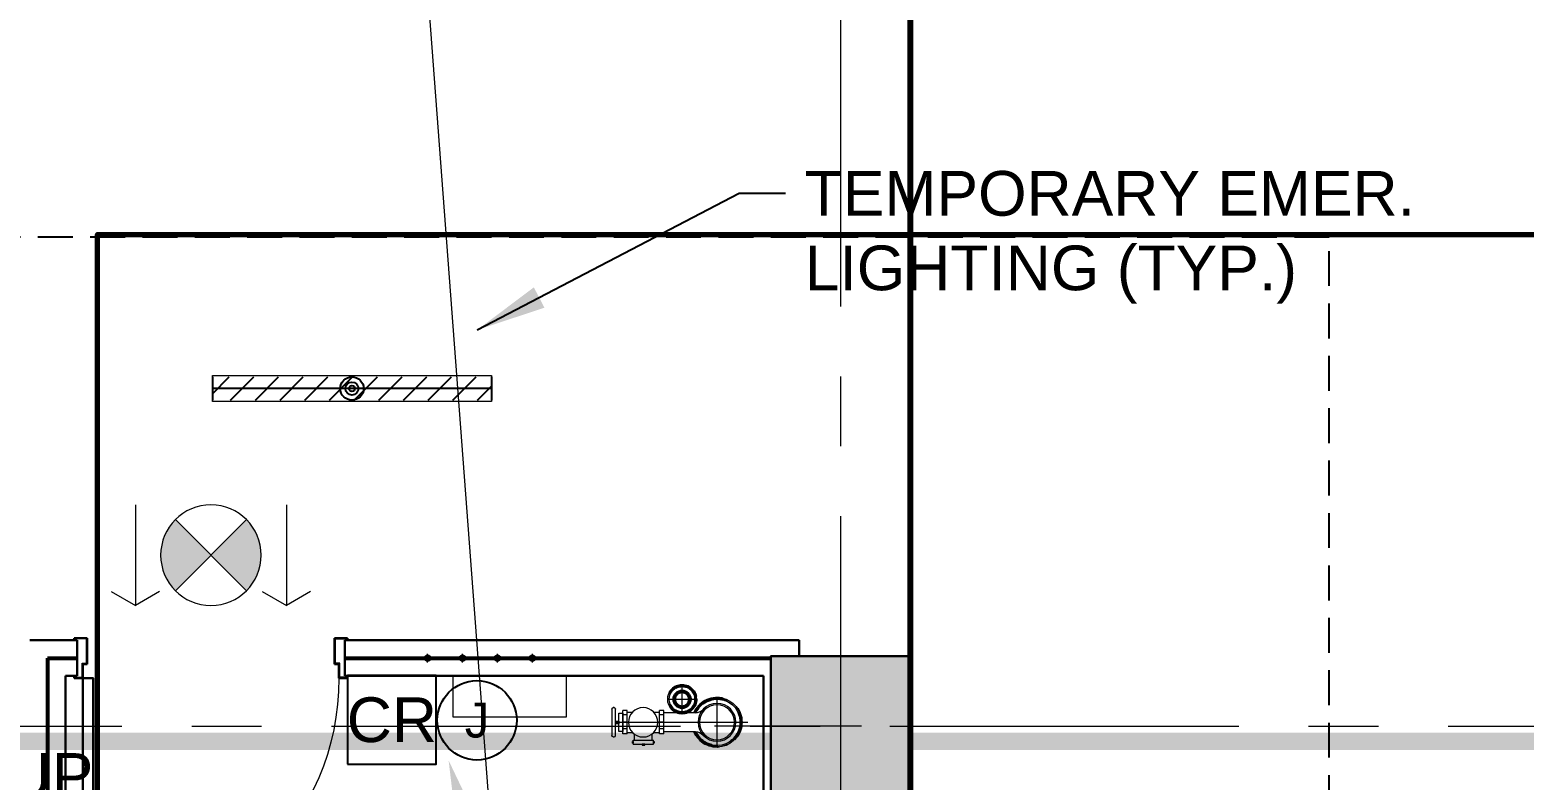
# Model space of a CAD drawing. Header units: inches. Extents: x -26500 to 0, y -3347 to 2257.
# Drawn here: x -23360.4 to -23103.5, y 1011.9 to 1140.7 of the extents above; entities that cross this region are included whole.
import ezdxf
from ezdxf import colors
from ezdxf.entities.mleader import LeaderData, LeaderLine
from ezdxf.enums import TextEntityAlignment as Align
from ezdxf.math import Vec2, Vec3

# ---------------------------------------------------------------- set-up
doc = ezdxf.new("R2010")
doc.units = ezdxf.units.IN
doc.header["$LTSCALE"] = 48
doc.header["$MEASUREMENT"] = 0
for name, pattern in [('A104$0$CENTER', [2, 1.25, -0.25, 0.25, -0.25]), ('DASHED2', [0.375, 0.25, -0.125]), ('NB - 5th floor_plan$0$HIDDEN2', [0.1875, 0.125, -0.0625])]:
    doc.linetypes.add(name, pattern=pattern)
for name, color, linetype in [('A-Detl-Iden', 3, 'Continuous'), ('A104$0$A-ANNO-PATT-1-12', 8, 'Continuous'), ('A104$0$A-AREA-IDEN', 8, 'Continuous'), ('A104$0$A-DOOR', 8, 'Continuous'), ('A104$0$A-DOOR-FRAM', 8, 'Continuous'), ('A104$0$A-FLOR-SLEEVE', 8, 'Continuous'), ('A104$0$A-FLOR-SPRK', 8, 'Continuous'), ('A104$0$A-GRID-COLS', 8, 'Continuous'), ('A104$0$A-GRID-GRDP0-15', 8, 'Continuous'), ('A104$0$A-WALL-FULL-INTR', 8, 'Continuous'), ('A104$0$bc104 - A-WALL-FIRE', 8, 'Continuous'), ('A104$0$E-RISER-SLEEVE', 8, 'Continuous'), ('A604$0$A-COLS-COL1-12', 8, 'Continuous'), ('A604$0$A-FLOR-SLEEVE', 8, 'Continuous'), ('A604$0$br604_br604 - E-Lite', 3, 'Continuous'), ('A604$0$Level 36', 8, 'Continuous'), ('ANNTEXT', 6, 'Continuous'), ('E-FIRE', 234, 'Continuous'), ('E-Lite', 53, 'Continuous'), ('E-Lite-Emer', 13, 'Continuous'), ('E-Powr-Devc', 233, 'Continuous'), ('E-Powr-Devc @ 96', 233, 'Continuous'), ('E-TEXT', 6, 'Continuous'), ('NB - 5th floor_plan$0$STCCOLS1', 1, 'NB - 5th floor_plan$0$HIDDEN2'), ('NB - 5th floor_plan$0$STDROPS', 1, 'NB - 5th floor_plan$0$HIDDEN2'), ('NB - 5th floor_plan$0$STPJ', 1, 'NB - 5th floor_plan$0$HIDDEN2'), ('NB - 5th floor_plan$0$STWETSTACK', 1, 'NB - 5th floor_plan$0$HIDDEN2'), ('XREF', 7, 'Continuous')]:
    doc.layers.add(name, color=color, linetype=linetype)
doc.layers.add('E-Fire-Covr', color=240, linetype='Continuous', lineweight=70, plot=False)
doc.styles.add('M08', font='arial.ttf', dxfattribs={"height": 7.68})
doc.styles.add('MAMEP ANNO', font='arial.ttf', dxfattribs={"height": 0.101562})
doc.styles.get("Standard").update_dxf_attribs({"font": 'simplex.shx'})
doc.dimstyles.get("Standard").update_dxf_attribs({"dimtxt": 0.18, "dimasz": 0.125, "dimexe": 0.18, "dimexo": 0.0625, "dimgap": 0.09, "dimtad": 0, "dimtih": 1, "dimtoh": 1, "dimdec": 4, "dimzin": 0, "dimdsep": 46, "dimtxsty": 'Standard', "dimcen": 0.09, "dimadec": 0, "dimazin": 0, "dimtfac": 1, "dimtdec": 4, "dimtofl": 0, "dimtmove": 0, "dimatfit": 3, "dimfxl": 1, "dimtolj": 1, "dimtzin": 0, "dimarcsym": 0})

# ---------------------------------------------------------------- blocks, each defined once
blk = doc.blocks.new('A104')
at = {"layer": 'A104$0$A-ANNO-PATT-1-12', "lineweight": 30}
blk.add_solid([(-23209.0239, 1009.1697, 0), (-23209.0239, 1033.1697, 0), (-23233.0239, 1009.1697, 0), (-23233.0239, 1033.1697, 0)], dxfattribs=at)
at = {"layer": 'A104$0$A-AREA-IDEN', "lineweight": 0, "elevation": 0.2066, "flags": 128}
blk.add_lwpolyline([(-23342.5379, 1325.3785), (-23305.4204, 1325.3785), (-23278.459, 967.614)], dxfattribs=at)
at = {"layer": 'A104$0$A-DOOR', "lineweight": 0, "extrusion": (0, 0, -1)}
blk.add_arc((23351.273, 1029.4198), 44, 180, 270, dxfattribs=at)
at = {"layer": 'A104$0$A-DOOR', "lineweight": 30}
blk.add_3dface([(-23351.273, 985.4198), (-23349.523, 985.4198), (-23349.523, 1029.4198), (-23351.273, 1029.4198)], dxfattribs=at)
at = {"layer": 'A104$0$A-DOOR-FRAM', "lineweight": 30}
for p, q in [((-23350.5221, 1036.2947), (-23352.7736, 1036.2947)), ((-23352.7736, 1036.2947), (-23352.7736, 1035.9197)), ((-23350.5221, 1031.8419), (-23350.5221, 1036.2947)), ((-23308.0231, 1036.2947), (-23305.7717, 1036.2947)), ((-23308.0231, 1031.8419), (-23308.0231, 1036.2947)), ((-23305.7717, 1036.2947), (-23305.7717, 1035.9197)), ((-23351.2726, 1029.4197), (-23351.2726, 1031.8419)), ((-23351.2726, 1031.8419), (-23350.5221, 1031.8419)), ((-23307.2726, 1031.8419), (-23308.0231, 1031.8419)), ((-23307.2726, 1029.4197), (-23307.2726, 1031.8419)), ((-23352.7736, 1029.4197), (-23352.7736, 1029.7947)), ((-23352.7736, 1029.4197), (-23351.2726, 1029.4197)), ((-23305.7717, 1029.4197), (-23307.2726, 1029.4197)), ((-23305.7717, 1029.4197), (-23305.7717, 1029.7947))]:
    blk.add_line(p, q, dxfattribs=at)
at = {"layer": 'A104$0$A-DOOR-FRAM', "lineweight": 13}
for p, q in [((-23352.6235, 1035.9197), (-23352.7736, 1035.9197)), ((-23350.6722, 1036.1446), (-23352.6235, 1036.1446)), ((-23352.6235, 1036.1446), (-23352.6235, 1035.9197)), ((-23350.6722, 1031.992), (-23350.6722, 1036.1446)), ((-23307.873, 1031.992), (-23307.873, 1036.1446)), ((-23307.873, 1036.1446), (-23305.9218, 1036.1446)), ((-23305.9218, 1036.1446), (-23305.9218, 1035.9197)), ((-23305.9218, 1035.9197), (-23305.7717, 1035.9197)), ((-23351.4227, 1029.5698), (-23351.4227, 1031.992)), ((-23351.4227, 1031.992), (-23350.6722, 1031.992)), ((-23307.1225, 1031.992), (-23307.873, 1031.992)), ((-23307.1225, 1029.5698), (-23307.1225, 1031.992)), ((-23352.7736, 1029.7947), (-23352.6235, 1029.7947)), ((-23352.6235, 1029.5698), (-23352.6235, 1029.7947)), ((-23352.6235, 1029.5698), (-23351.4227, 1029.5698)), ((-23305.9218, 1029.5698), (-23307.1225, 1029.5698)), ((-23305.7717, 1029.7947), (-23305.9218, 1029.7947)), ((-23305.9218, 1029.5698), (-23305.9218, 1029.7947))]:
    blk.add_line(p, q, dxfattribs=at)
at = {"layer": 'A104$0$A-FLOR-SLEEVE', "lineweight": 13}
for radius in [2.4766, 2.2266]:
    blk.add_circle((-23248.2736, 1025.7947), radius, dxfattribs=at)
at = {"layer": 'A104$0$A-FLOR-SLEEVE', "lineweight": 13, "extrusion": (0, 0, -1)}
for radius, start, end in [(4.25, 22.479506, 337.520494), (4, 23.969482, 336.030518)]:
    blk.add_arc((23242.2736, 1021.845), radius, start, end, dxfattribs=at)
at = {"layer": 'A104$0$A-FLOR-SPRK', "lineweight": 0}
for p, q in [((-23248.2736, 1023.318), (-23248.2736, 1028.2713)), ((-23250.7503, 1025.7947), (-23245.797, 1025.7947)), ((-23242.2736, 1026.1754), (-23242.2736, 1021.845)), ((-23259.6585, 1021.845), (-23242.2736, 1021.845)), ((-23242.2736, 1021.845), (-23236.985, 1021.845)), ((-23242.2736, 1021.845), (-23242.2736, 1017.5146))]:
    blk.add_line(p, q, dxfattribs=at)
at = {"layer": 'A104$0$A-FLOR-SPRK', "lineweight": 13}
for p, q in [((-23258.4719, 1019.846), (-23258.4719, 1023.868)), ((-23257.7219, 1023.845), (-23258.4719, 1023.845)), ((-23257.7407, 1023.1134), (-23258.4719, 1023.1134)), ((-23257.7219, 1019.845), (-23257.7219, 1023.845)), ((-23257.7219, 1023.595), (-23256.7822, 1023.595)), ((-23253.1902, 1023.595), (-23252.1793, 1023.595)), ((-23252.1793, 1019.846), (-23252.1793, 1023.868)), ((-23251.4293, 1023.845), (-23252.1793, 1023.845)), ((-23251.4481, 1023.1134), (-23252.1793, 1023.1134)), ((-23251.4293, 1019.845), (-23251.4293, 1023.845)), ((-23245.9618, 1023.47), (-23251.4293, 1023.47)), ((-23257.7407, 1020.6927), (-23258.4907, 1020.6927)), ((-23257.7407, 1021.8418), (-23258.4719, 1021.8418)), ((-23257.7219, 1020.6927), (-23258.4719, 1020.6927)), ((-23257.7219, 1019.845), (-23258.4719, 1019.845)), ((-23257.7219, 1020.095), (-23256.7822, 1020.095)), ((-23256.4307, 1018.7569), (-23256.4307, 1019.7618)), ((-23253.4307, 1018.7569), (-23253.4307, 1019.8667)), ((-23253.164, 1020.095), (-23252.1793, 1020.095)), ((-23251.4481, 1020.6927), (-23252.1981, 1020.6927)), ((-23251.4481, 1021.8418), (-23252.1793, 1021.8418)), ((-23251.4293, 1020.6927), (-23252.1793, 1020.6927)), ((-23251.4293, 1019.845), (-23252.1793, 1019.845)), ((-23245.9618, 1020.22), (-23251.4293, 1020.22)), ((-23256.6807, 1018.7569), (-23253.1807, 1018.7569)), ((-23256.6807, 1018.0821), (-23256.6807, 1018.7569)), ((-23256.6807, 1018.0821), (-23253.1807, 1018.0821)), ((-23253.1807, 1018.0821), (-23253.1807, 1018.7569))]:
    blk.add_line(p, q, dxfattribs=at)
at = {"layer": 'A104$0$A-FLOR-SPRK', "lineweight": 13, "flags": 128}
for points in [[(-23260.3522, 1024.1024), (-23260.3522, 1019.5921)], [(-23259.9467, 1024.3524), (-23260.1022, 1024.3524)], [(-23259.6967, 1019.5921), (-23259.6967, 1024.1024)], [(-23260.1022, 1019.3421), (-23259.9467, 1019.3421)]]:
    blk.add_lwpolyline(points, dxfattribs=at)
at = {"layer": 'A104$0$A-FLOR-SPRK', "lineweight": 30}
for radius in [1.4766, 1.2266]:
    blk.add_circle((-23248.2736, 1025.7947), radius, dxfattribs=at)
at = {"layer": 'A104$0$A-FLOR-SPRK', "lineweight": 13, "extrusion": (0, 0, -1)}
for radius in [3.25, 3]:
    blk.add_circle((23242.2736, 1021.845), radius, dxfattribs=at)
for centre, radius, start, end in [((23260.1022, 1024.1024), 0.25, 0, 90), ((23259.9467, 1024.1024), 0.25, 90, 180), ((23246.014, 1018.3531), 1.8674, 91.602858, 136.282189), ((23260.1022, 1019.5921), 0.25, 270, 0)]:
    blk.add_arc(centre, radius, start, end, dxfattribs=at)
at = {"layer": 'A104$0$A-FLOR-SPRK', "lineweight": 13}
for centre, radius, start, end in [((-23246.014, 1025.3369), 1.8674, 271.602858, 316.282189), ((-23259.9467, 1019.5921), 0.25, 270, 0)]:
    blk.add_arc(centre, radius, start, end, dxfattribs=at)
at = {"layer": 'A104$0$A-FLOR-SPRK', "lineweight": 13, "extrusion": (0, 0, -1)}
blk.add_ellipse((-23254.9731, 1021.8341), major_axis=(0, -2.5198), ratio=0.99998918, dxfattribs=at)
at = {"layer": 'A104$0$A-FLOR-SPRK', "lineweight": 0}
for points in [[(-23268.1362, 1029.7947), (-23287.6706, 1029.7947), (-23287.6706, 1022.7527), (-23268.1362, 1022.7527)], [(-23265.4466, 1029.7947), (-23265.4466, 1029.7947), (-23265.4466, 1029.7947)]]:
    blk.add_3dface(points, dxfattribs=at)
at = {"layer": 'A104$0$A-FLOR-SPRK', "lineweight": 13}
for points in [[(-23258.469, 1020.2821), (-23259.156, 1020.2821), (-23259.156, 1023.4175), (-23258.469, 1023.4175)], [(-23259.156, 1021.5965), (-23259.6864, 1021.5965), (-23259.6864, 1022.0427), (-23259.156, 1022.0427)], [(-23256.7998, 1018.2734), (-23256.7998, 1018.5513), (-23256.6807, 1018.5513), (-23256.6807, 1018.2734)], [(-23255.1368, 1018.0821), (-23255.1368, 1017.9293), (-23254.6999, 1017.9293), (-23254.6999, 1018.0821)], [(-23253.1807, 1018.2734), (-23253.1807, 1018.5513), (-23253.0616, 1018.5513), (-23253.0616, 1018.2734)]]:
    blk.add_3dface(points, dxfattribs=at)
at = {"layer": 'A104$0$A-GRID-COLS', "lineweight": 0}
blk.add_line((-23217.4113, 1021.1697), (-23242.7081, 1021.1697), dxfattribs=at)
at = {"layer": 'A104$0$A-GRID-GRDP0-15', "linetype": 'A104$0$CENTER', "lineweight": 0}
for p, q in [((-23221.0236, 2113.2362), (-23221.0236, -676.9055)), ((-23884.5631, 1021.1697), (-20452.7577, 1021.1697))]:
    blk.add_line(p, q, dxfattribs=at)
at = {"layer": 'A104$0$A-WALL-FULL-INTR', "lineweight": 30}
for p, q in [((-23360.3986, 1035.9197), (-23352.2736, 1035.9197)), ((-23352.2736, 1035.9197), (-23352.2736, 1029.7947)), ((-23306.2717, 1035.9197), (-23306.2716, 1029.7947)), ((-23306.2717, 1035.9197), (-23228.1486, 1035.9197)), ((-23228.1486, 1035.9197), (-23228.1486, 1033.1697)), ((-23354.2736, 1029.7947), (-23354.2736, 807.7948)), ((-23354.2736, 1029.7947), (-23352.2736, 1029.7947)), ((-23306.2717, 1029.7947), (-23234.2736, 1029.7947)), ((-23234.2736, 1029.7947), (-23234.2736, 807.7947))]:
    blk.add_line(p, q, dxfattribs=at)
at = {"layer": 'A104$0$bc104 - A-WALL-FIRE', "lineweight": 53}
for p, q in [((-23357.3361, 1032.852), (-23352.2736, 1032.852)), ((-23357.3361, 1032.852), (-23357.3361, 805.9368)), ((-23306.1717, 1032.8572), (-23233.0239, 1032.8572))]:
    blk.add_line(p, q, dxfattribs=at)
at = {"layer": 'A104$0$E-RISER-SLEEVE', "lineweight": 0}
for p, q in [((-23292.7635, 1032.8572), (-23291.2635, 1032.8572)), ((-23292.0135, 1032.1072), (-23292.0135, 1033.6072)), ((-23286.7635, 1032.8572), (-23285.2635, 1032.8572)), ((-23286.0135, 1032.1072), (-23286.0135, 1033.6072)), ((-23280.7635, 1032.8572), (-23279.2635, 1032.8572)), ((-23280.0135, 1032.1072), (-23280.0135, 1033.6072)), ((-23274.7635, 1032.8572), (-23273.2635, 1032.8572)), ((-23274.0135, 1032.1072), (-23274.0135, 1033.6072))]:
    blk.add_line(p, q, dxfattribs=at)
at = {"layer": 'A104$0$E-RISER-SLEEVE', "lineweight": 13}
for centre in [(-23292.0135, 1032.8572), (-23286.0135, 1032.8572), (-23280.0135, 1032.8572), (-23274.0135, 1032.8572)]:
    blk.add_circle(centre, 0.5, dxfattribs=at)
blk = doc.blocks.new('NB - 5th floor_plan')
at = {"layer": 'NB - 5th floor_plan$0$STCCOLS1', "color": 1, "linetype": 'NB - 5th floor_plan$0$HIDDEN2', "elevation": 0}
blk.add_lwpolyline([(-23233.0239, 1009.1697), (-23209.0239, 1009.1697), (-23209.0239, 1033.1697), (-23233.0239, 1033.1697)], close=True, dxfattribs=at)
at = {"layer": 'NB - 5th floor_plan$0$STDROPS', "color": 1, "linetype": 'NB - 5th floor_plan$0$HIDDEN2'}
for p, q in [((-23137.0236, 1105.1697), (-23398.0364, 1105.1697)), ((-23137.0236, 952.7743), (-23137.0236, 1105.1697))]:
    blk.add_line(p, q, dxfattribs=at)
at = {"layer": 'NB - 5th floor_plan$0$STPJ', "color": 1, "linetype": 'NB - 5th floor_plan$0$HIDDEN2', "const_width": 1}
blk.add_lwpolyline([(-23209.0236, 1531.5971), (-23209.0236, -7.4045)], dxfattribs=at)
at = {"layer": 'NB - 5th floor_plan$0$STWETSTACK', "color": 1, "linetype": 'Continuous', "lineweight": 0}
for p, q in [((-23292.7622, 1032.8566, -0.0063), (-23291.2622, 1032.8566, -0.0063)), ((-23292.0122, 1032.1066, -0.0063), (-23292.0122, 1033.6066, -0.0063)), ((-23286.7622, 1032.8566, -0.0063), (-23285.2622, 1032.8566, -0.0063)), ((-23286.0122, 1032.1066, -0.0063), (-23286.0122, 1033.6066, -0.0063)), ((-23280.7622, 1032.8566, -0.0063), (-23279.2622, 1032.8566, -0.0063)), ((-23280.0122, 1032.1066, -0.0063), (-23280.0122, 1033.6066, -0.0063)), ((-23274.7622, 1032.8566, -0.0063), (-23273.2622, 1032.8566, -0.0063)), ((-23274.0122, 1032.1066, -0.0063), (-23274.0122, 1033.6066, -0.0063))]:
    blk.add_line(p, q, dxfattribs=at)
at = {"layer": 'NB - 5th floor_plan$0$STWETSTACK', "color": 1, "linetype": 'NB - 5th floor_plan$0$HIDDEN2'}
for centre, radius in [((-23292.0122, 1032.8566, -0.0063), 0.5), ((-23286.0122, 1032.8566, -0.0063), 0.5), ((-23280.0122, 1032.8566, -0.0063), 0.5), ((-23274.0122, 1032.8566, -0.0063), 0.5), ((-23248.2723, 1025.7941, -0.0063), 2.4766), ((-23248.2723, 1025.7941, -0.0063), 2.2266)]:
    blk.add_circle(centre, radius, dxfattribs=at)
at = {"layer": 'NB - 5th floor_plan$0$STWETSTACK', "color": 1, "linetype": 'NB - 5th floor_plan$0$HIDDEN2', "extrusion": (0, 0, -1)}
for radius, start, end in [(4.25, 22.479506, 337.520494), (4, 23.969482, 336.030518)]:
    blk.add_arc((23242.2723, 1021.8444, 0.0063), radius, start, end, dxfattribs=at)
blk = doc.blocks.new('A604')
at = {"layer": 'A604$0$Level 36', "lineweight": 30}
for points in [[(-23335.38, 1056.65), (-23329.27, 1050.54), (-23335.38, 1044.43), (-23335.6, 1044.66), (-23335.83, 1044.91), (-23336.08, 1045.22), (-23336.31, 1045.53), (-23336.53, 1045.85), (-23336.71, 1046.14), (-23336.88, 1046.44), (-23337.04, 1046.76), (-23337.27, 1047.27), (-23337.5, 1047.92), (-23337.63, 1048.36), (-23337.72, 1048.75), (-23337.83, 1049.32), (-23337.9, 1050), (-23337.91, 1050.63), (-23337.87, 1051.36), (-23337.77, 1052.1), (-23337.68, 1052.53), (-23337.46, 1053.28), (-23337.18, 1054.02), (-23336.79, 1054.8), (-23336.27, 1055.61), (-23335.83, 1056.16)], [(-23323.16, 1056.65), (-23322.94, 1056.42), (-23322.72, 1056.17), (-23322.47, 1055.86), (-23322.23, 1055.55), (-23322.01, 1055.22), (-23321.83, 1054.94), (-23321.67, 1054.64), (-23321.5, 1054.32), (-23321.27, 1053.81), (-23321.04, 1053.16), (-23320.91, 1052.72), (-23320.82, 1052.33), (-23320.72, 1051.75), (-23320.65, 1051.08), (-23320.63, 1050.44), (-23320.67, 1049.72), (-23320.77, 1048.98), (-23320.87, 1048.54), (-23321.08, 1047.79), (-23321.36, 1047.06), (-23321.76, 1046.28), (-23322.27, 1045.47), (-23322.71, 1044.91), (-23323.16, 1044.43), (-23329.27, 1050.54)]]:
    blk.add_hatch(color=256, dxfattribs=at).paths.add_polyline_path(points)
at = {"layer": 'A604$0$A-COLS-COL1-12', "lineweight": 30}
blk.add_3dface([(-23233.02, 1009.17), (-23209.02, 1009.17), (-23209.02, 1033.17), (-23233.02, 1033.17)], dxfattribs=at)
at = {"layer": 'A604$0$A-FLOR-SLEEVE', "lineweight": 13}
for radius in [2.48, 2.23]:
    blk.add_circle((-23248.27, 1025.79), radius, dxfattribs=at)
at = {"layer": 'A604$0$A-FLOR-SLEEVE', "lineweight": 13, "extrusion": (0, 0, -1)}
for radius, start, end in [(4.25, 22.4795, 337.5205), (4, 23.9695, 336.0305)]:
    blk.add_arc((23242.27, 1021.84), radius, start, end, dxfattribs=at)
at = {"layer": 'A604$0$br604_br604 - E-Lite', "lineweight": 13}
blk.add_3dface([(-23329.02, 1081.41), (-23281.02, 1081.41), (-23281.02, 1076.91), (-23329.02, 1076.91)], dxfattribs=at)
at = {"layer": 'A604$0$Level 36', "lineweight": 13, "extrusion": (0, 0, -1)}
for p, q in [((-23342.26, 1059.18, 0.01), (-23342.26, 1041.9, 0.01)), ((-23316.28, 1059.18, 0.01), (-23316.28, 1041.9, 0.01)), ((-23323.16, 1044.43, 0.01), (-23335.38, 1056.65, 0.01)), ((-23335.38, 1044.43, 0.01), (-23323.16, 1056.65, 0.01)), ((-23346.42, 1044.3, 0.01), (-23342.26, 1041.9, 0.01)), ((-23338.1, 1044.3, 0.01), (-23342.26, 1041.9, 0.01)), ((-23320.44, 1044.3, 0.01), (-23316.28, 1041.9, 0.01)), ((-23312.13, 1044.3, 0.01), (-23316.28, 1041.9, 0.01))]:
    blk.add_line(p, q, dxfattribs=at)
blk.add_circle((23329.27, 1050.54, -0.01), 8.64, dxfattribs=at)
blk = doc.blocks.new('LFIND4')
for p, q in [((-24, 2), (-24, -2)), ((24, 0), (-24, 0)), ((24, 2), (24, -2))]:
    blk.add_line(p, q)
for radius in [2, 1.12, 0.5]:
    blk.add_circle((0, 0), radius)
blk = doc.blocks.new('*U149')
at = {"layer": 'E-Fire-Covr'}
blk.add_lwpolyline([(10.15, 322), (318, 322), (318, -314), (-318, -314), (-318, 322), (-9.51, 322)], dxfattribs=at)
blk = doc.blocks.new('CardReader')
at = {"linetype": 'Continuous'}
blk.add_lwpolyline([(-22610.68, 1169.61), (-22595.44, 1169.61), (-22595.44, 1184.86), (-22610.68, 1184.86)], close=True, dxfattribs=at)
at = {"style": 'M08'}
blk.add_text('CR', height=7.688, dxfattribs=at).set_placement((-22603.06, 1177.24), align=Align.MIDDLE_CENTER)
blk = doc.blocks.new('Symbol-Thermostat-Anno')
at = {"color": 0, "linetype": 'ByBlock'}
blk.add_circle((0, 0), 0.0711, dxfattribs=at)
at = {"color": 0, "linetype": 'ByBlock', "style": 'MAMEP ANNO'}
blk.add_attdef('T', text='', height=0.0625, dxfattribs=at).set_placement((0, 0), align=Align.MIDDLE)
blk = doc.blocks.new('MLD-KeyNote')
at = {"color": 0, "linetype": 'Continuous', "transparency": 16777216}
blk.add_lwpolyline([(-0.09375, -0.09375), (0.09375, -0.09375), (0.09375, 0.09375), (-0.09375, 0.09375)], close=True, dxfattribs=at)
at = {"color": 0, "linetype": 'ByBlock', "transparency": 16777216, "style": 'MAMEP ANNO'}
blk.add_attdef('ID', text='', height=0.10156, dxfattribs=at).set_placement((0, 0), align=Align.MIDDLE_CENTER)

msp = doc.modelspace()

# ---------------------------------------------------------------- hatches: boundary and pattern name
at = {"layer": 'E-Lite-Emer'}
h = msp.add_hatch(dxfattribs=at)
h.set_pattern_fill('ANSI31', color=256, scale=24, angle=180, style=0)
h.set_pattern_definition([(225, (-25400.5473, 3800.9135), (2.1213203, -2.1213203), [])])
h.paths.add_polyline_path([(-23281.02, 1081.16), (-23329.02, 1081.16), (-23329.02, 1077.16), (-23281.02, 1077.16)])

# ---------------------------------------------------------------- linework, layer by layer
at = {"layer": 'A-Detl-Iden', "linetype": 'DASHED2', "const_width": 3, "flags": 128}
msp.add_lwpolyline([(-23819.09, 1018.57), (-22491.25, 1018.57, -0.414214), (-22467.25, 994.57), (-22467.25, 520.94, -0.414214), (-22491.25, 496.94), (-23819.09, 496.94, -0.414214), (-23843.09, 520.94), (-23843.09, 994.57, -0.414214)], format="xyb", close=True, dxfattribs=at)

# ---------------------------------------------------------------- block references
at = {"layer": 'E-FIRE'}
msp.add_blockref('*U149', (-23030.79, 783.61), dxfattribs=at)
at = {"layer": 'E-Lite'}
msp.add_blockref('LFIND4', (-23305.02, 1079.16), dxfattribs=at)
at = {"layer": 'E-Powr-Devc'}
msp.add_blockref('CardReader', (-695.1, -154.96), dxfattribs=at)
at = {"layer": 'E-Powr-Devc @ 96', "xscale": 96, "yscale": 96, "zscale": 96}
msp.add_blockref('Symbol-Thermostat-Anno', (-23283.53, 1022.18), dxfattribs=at).add_auto_attribs({'T': 'J'})
at = {"layer": 'XREF'}
for name in ['A104', 'NB - 5th floor_plan', 'A604']:
    msp.add_blockref(name, (0, 0), dxfattribs=at)

# ---------------------------------------------------------------- texts
at = {"layer": 'ANNTEXT', "insert": (-23227.19, 1116.52), "char_height": 7.68, "attachment_point": 1, "style": 'M08'}
msp.add_mtext_dynamic_manual_height_columns('TEMPORARY EMER.\\PLIGHTING (TYP.)', width=110.3919, gutter_width=1, heights=[0], dxfattribs=at)
at = {"layer": 'E-TEXT', "style": 'M08'}
msp.add_text('UP', height=7.68, dxfattribs=at).set_placement((-23364.38, 1008.87))

# ---------------------------------------------------------------- leaders
at = {"layer": 'ANNTEXT'}
msp.add_leader([(-23283.48, 1089.23), (-23238.48, 1112.73), (-23230.48, 1112.73)], dimstyle='Standard', override={"dimscale": 96, "dimgap": 0.09, "dimtad": 0}, dxfattribs=at)
at = {"layer": 'E-TEXT'}
ml = msp.add_multileader_block('Standard', dxfattribs=at)
ml.set_content('MLD-KeyNote', color=256, scale=96)
ml.set_attribute('ID', '1', width=0)
ml.set_leader_properties(color=256, linetype='Continuous')
ml.build(insert=Vec2(0, 0))
ml.multileader.update_dxf_attribs({"has_dogleg": 0, "text_left_attachment_type": 2, "text_right_attachment_type": 2, "dogleg_length": 3.84, "arrow_head_size": 12, "scale": 96})
ctx = ml.context
ctx.base_point, ctx.scale, ctx.char_height, ctx.arrow_head_size, ctx.landing_gap_size, ctx.plane_origin = Vec3(-23318.79, 977.85), 96, 737.28, 12, 384, Vec3(-23245.88, 959.56)
ctx.left_attachment, ctx.right_attachment = 2, 2
notes = []
notes.append((ctx, [(0, (1, 1, 0), (-22931.79, 977.85), (-1, 0), 369, [(0, [(-23288.41, 1015.3), (-23277.55, 977.85)], 0, [])])]))
ctx.block.insert = Vec3(-23309.79, 977.85)
for ctx, leaders in notes:
    for number, flags, end, landing, length, lines in leaders:
        leader = LeaderData()
        leader.index, (leader.has_last_leader_line, leader.has_dogleg_vector, leader.attachment_direction) = number, flags
        leader.last_leader_point, leader.dogleg_vector, leader.dogleg_length = Vec3(end), Vec3(landing), length
        for number, points, colour, breaks in lines:
            line = LeaderLine()
            line.index, line.vertices, line.color, line.breaks = number, Vec3.list(points), colors.encode_raw_color(colour), breaks
            leader.lines.append(line)
        ctx.leaders.append(leader)

doc.saveas('drawing.dxf')
